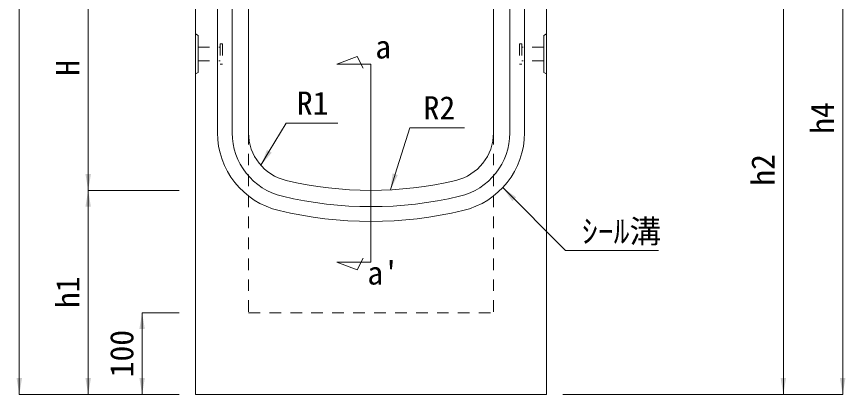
# Model space of a CAD drawing. Units: millimetres at full size; details may follow other scales. Extents: x 5964 to 125098, y -10801 to 28073.
# Drawn here: x 58154 to 59169, y 8028 to 8491 of the extents above; entities that cross this region are included whole.
import ezdxf
from ezdxf.enums import TextEntityAlignment as Align

# ---------------------------------------------------------------- set-up
doc = ezdxf.new("R2010")
doc.units = ezdxf.units.MM
doc.header["$LTSCALE"] = 19
doc.linetypes.add('USER1', pattern=[1.35, 0.75, -0.6])
for name, color, linetype, lineweight in [('0_2', 7, 'Continuous', 20), ('インサート', 3, 'USER1', 9), ('寸法引出', 7, 'Continuous', 9), ('寸法線', 7, 'Continuous', 9), ('本体', 2, 'Continuous', 9)]:
    doc.layers.add(name, color=color, linetype=linetype, lineweight=lineweight)
doc.styles.add('ＭＳ ゴシック', font='')
doc.styles.get('ＭＳ ゴシック').set_extended_font_data('MS Gothic')

# ---------------------------------------------------------------- blocks, each defined once
blk = doc.blocks.new('filled_arrow')
at = {"color": 0, "linetype": 'Continuous', "lineweight": -2}
blk.add_solid([(7.5, 1.25), (0, 0), (7.5, -1.25)], dxfattribs=at)

msp = doc.modelspace()

# ---------------------------------------------------------------- linework, layer by layer
at = {"layer": 'インサート'}
for p, q in [((58403.58, 8457.19), (58403.58, 8432.19)), ((58403.58, 8457.19), (58406.59, 8457.19)), ((58406.59, 8457.19), (58406.59, 8432.19)), ((58770.18, 8457.19), (58770.18, 8432.19)), ((58773.18, 8457.19), (58770.18, 8457.19)), ((58773.18, 8457.19), (58773.18, 8432.19)), ((58376.58, 8453.19), (58376.58, 8436.19)), ((58376.58, 8453.19), (58403.58, 8453.19)), ((58800.18, 8453.19), (58773.18, 8453.19)), ((58800.18, 8453.19), (58800.18, 8436.19)), ((58376.58, 8436.19), (58403.58, 8436.19)), ((58800.18, 8436.19), (58773.18, 8436.19)), ((58403.58, 8432.19), (58406.59, 8432.19)), ((58773.18, 8432.19), (58770.18, 8432.19))]:
    msp.add_line(p, q, dxfattribs=at)
at = {"layer": '寸法引出'}
for p, q in [((58546.75, 8432.35), (58571.5, 8441.55)), ((58571.5, 8441.55), (58578.66, 8427.23)), ((58588.38, 8432.35), (58546.75, 8432.35)), ((58588.38, 8432.35), (58588.38, 8189.66)), ((58571.5, 8180.46), (58578.66, 8194.78)), ((58546.75, 8189.66), (58571.5, 8180.46)), ((58588.38, 8189.66), (58546.75, 8189.66))]:
    msp.add_line(p, q, dxfattribs=at)
at = {"layer": '寸法線'}
for p, q in [((58157.73, 8027.7), (58157.73, 8754.69)), ((59166.01, 8704.69), (59166.01, 8027.7)), ((58242.09, 8577.69), (58242.09, 8277.69)), ((59093.33, 8577.69), (59093.33, 8027.7)), ((58353.38, 8277.69), (58242.09, 8277.69)), ((58242.09, 8277.69), (58242.09, 8027.7)), ((58353.38, 8277.69), (58242.09, 8277.69)), ((58308.12, 8027.7), (58308.12, 8127.7)), ((58353.38, 8127.7), (58308.12, 8127.7)), ((58353.38, 8027.7), (58157.73, 8027.7)), ((58353.38, 8027.7), (58242.09, 8027.7)), ((58353.38, 8027.7), (58308.12, 8027.7)), ((58823.38, 8027.7), (59093.33, 8027.7)), ((58947.07, 8027.7), (59166.01, 8027.7))]:
    msp.add_line(p, q, dxfattribs=at)
for points in [[(58453.57, 8308.32), (58463.86, 8325.47), (58484.64, 8360.09), (58547.91, 8360.09)], [(58612.1, 8278.32), (58618.08, 8297.4), (58635.95, 8354.38), (58703.05, 8354.38)], [(58749.7, 8281), (58826.64, 8204.06), (58940.6, 8204.06)]]:
    msp.add_lwpolyline(points, dxfattribs=at)
at = {"layer": '本体', "lineweight": 20}
for p, q in [((58373.38, 8577.69), (58373.38, 8027.7)), ((58438.38, 8348.22), (58438.38, 8577.69)), ((58738.38, 8348.22), (58738.38, 8577.69)), ((58803.38, 8027.7), (58803.38, 8577.69)), ((58373.38, 8027.7), (58803.38, 8027.7))]:
    msp.add_line(p, q, dxfattribs=at)
at = {"layer": '本体', "color": 4, "lineweight": 5}
for p, q in [((58400.38, 8348.22), (58400.38, 8577.69)), ((58418.38, 8348.22), (58418.38, 8577.69)), ((58758.38, 8348.22), (58758.38, 8577.69)), ((58776.38, 8348.22), (58776.38, 8577.69)), ((58373.38, 8469.19), (58376.58, 8467.19)), ((58376.58, 8467.19), (58376.58, 8422.19)), ((58803.38, 8469.19), (58800.18, 8467.19)), ((58800.18, 8467.19), (58800.18, 8422.19)), ((58373.38, 8420.19), (58376.58, 8422.19)), ((58803.38, 8420.19), (58800.18, 8422.19))]:
    msp.add_line(p, q, dxfattribs=at)
at = {"layer": '本体', "linetype": 'USER1'}
for p, q in [((58438.38, 8348.22), (58438.38, 8127.7)), ((58738.38, 8348.22), (58738.38, 8127.7)), ((58438.38, 8127.7), (58738.38, 8127.7))]:
    msp.add_line(p, q, dxfattribs=at)
at = {"layer": '本体', "color": 4, "lineweight": 5}
for centre, radius, start, end in [((58498.39, 8348.22), 98, 180, 256.65785), ((58498.39, 8348.22), 80, 180, 256.65785), ((58678.38, 8348.22), 80, 283.34237, 0), ((58678.38, 8348.22), 98, 283.34237, 0), ((58588.38, 8727.69), 470, 256.65777, 283.34225), ((58588.38, 8727.69), 488, 256.65777, 283.34225)]:
    msp.add_arc(centre, radius, start, end, dxfattribs=at)
at = {"layer": '本体', "lineweight": 20}
for centre, radius, start, end in [((58498.39, 8348.22), 60, 180, 256.65785), ((58678.38, 8348.22), 60, 283.34237, 0), ((58588.38, 8727.69), 450, 256.65777, 283.34225)]:
    msp.add_arc(centre, radius, start, end, dxfattribs=at)

# ---------------------------------------------------------------- block references
at = {"layer": '寸法線', "xscale": 2.67, "yscale": 2.67}
for p, rotation in [((58453.57, 8308.32), 59), ((58242.09, 8277.69), 90), ((58612.1, 8278.32), 72.6), ((58749.7, 8281), 315), ((58242.09, 8277.69), 270), ((58308.12, 8127.7), 270), ((58157.73, 8027.7), 90), ((58242.09, 8027.7), 90), ((58308.12, 8027.7), 90), ((59093.33, 8027.7), 90), ((59166.01, 8027.7), 90)]:
    msp.add_blockref('filled_arrow', p, dxfattribs=dict(at, rotation=rotation))

# ---------------------------------------------------------------- texts
at = {"layer": '0_2', "style": 'ＭＳ ゴシック'}
for s, p in [('a', (58603.3, 8453.45)), ('R1', (58517.03, 8384.47)), ('R2', (58672.17, 8378.76)), ("a'", (58603.3, 8176.56))]:
    msp.add_text(s, height=28.48, dxfattribs=at).set_placement(p, align=Align.MIDDLE_CENTER)
at = {"layer": '寸法線', "style": 'ＭＳ ゴシック'}
for s, p in [('H', (58217.09, 8427.69)), ('h4', (59141.01, 8366.19)), ('h2', (59068.33, 8302.7)), ('h1', (58217.09, 8152.7)), ('100', (58283.12, 8077.7))]:
    msp.add_text(s, height=28.48, rotation=90, dxfattribs=at).set_placement(p, align=Align.MIDDLE_CENTER)
msp.add_text('ｼｰﾙ溝', height=28.48, dxfattribs=at).set_placement((58846.64, 8241.74), align=Align.TOP_LEFT)

doc.saveas('drawing.dxf')
